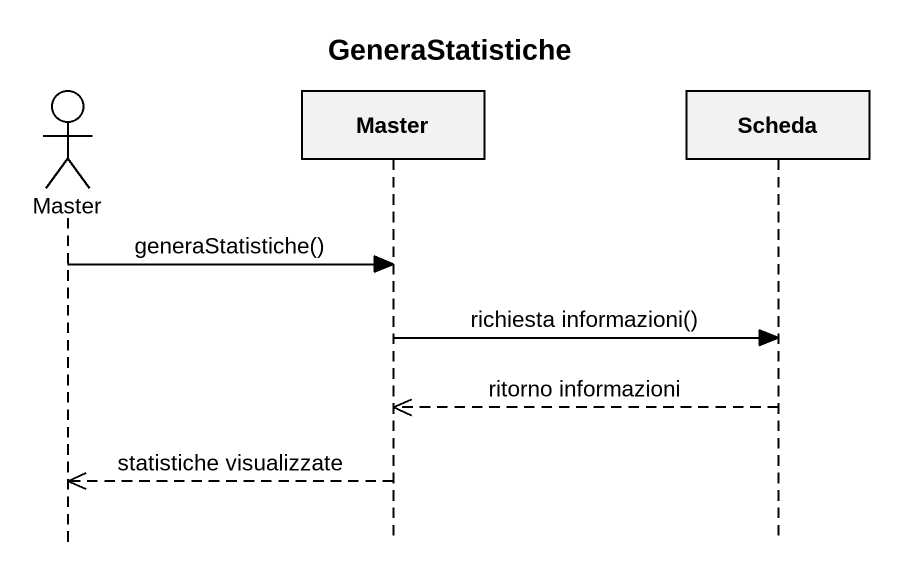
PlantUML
@startuml
title GeneraStatistiche
hide footbox
actor Master
participant "Master" as Master_2
participant Scheda

Master -> Master_2 : generaStatistiche()
Master_2 -> Scheda : richiesta informazioni()
Scheda -->> Master_2 : ritorno informazioni
Master_2 -->> Master : statistiche visualizzate
@enduml
